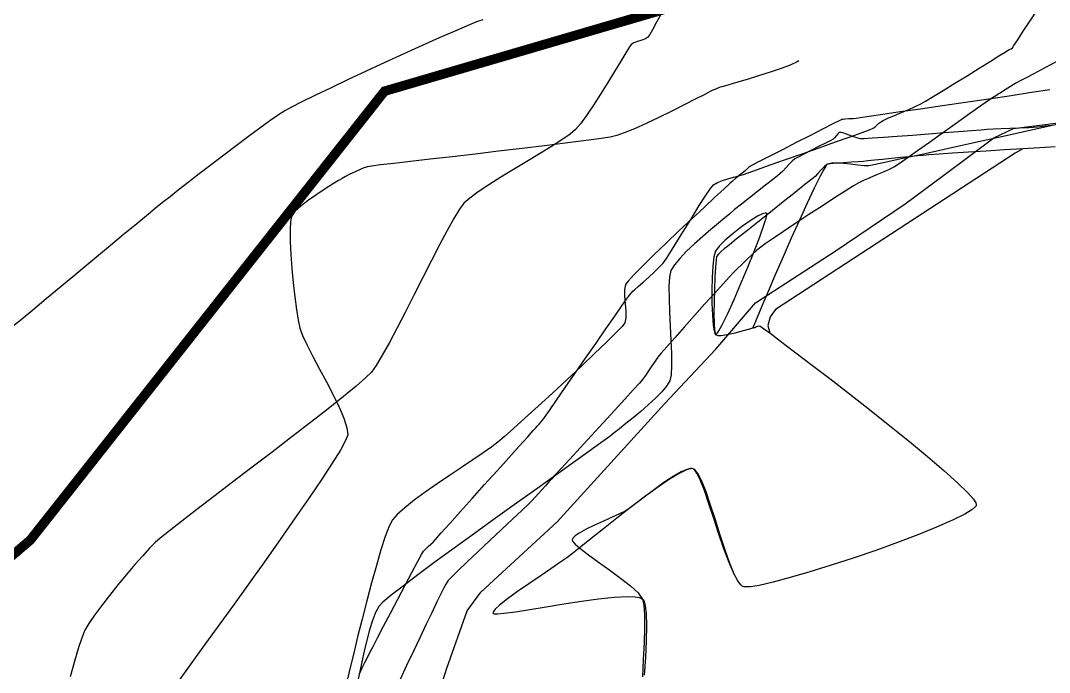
# Model space of a CAD drawing. Header units: metres. Extents: x 708868 to 711043, y 5411316 to 5413138.
# Drawn here: x 709245.8 to 709353.5, y 5411872.3 to 5411940.6 of the extents above; entities that cross this region are included whole.
import ezdxf

# ---------------------------------------------------------------- set-up
doc = ezdxf.new("R2010")
doc.units = ezdxf.units.M
doc.linetypes.add('DASHED', pattern=[0.75, 0.5, -0.25])
for name, color, linetype in [('C-ANNO-TABL', 1, 'Continuous'), ('Rionegro 2010_Contours', 7, 'Continuous'), ('Rionegro 2014_Contours', 7, 'Continuous'), ('Rionegro 2018_Contours', 7, 'Continuous')]:
    doc.layers.add(name, color=color, linetype=linetype)

msp = doc.modelspace()

# ---------------------------------------------------------------- linework, layer by layer
at = {"layer": 'C-ANNO-TABL', "color": 4, "linetype": 'DASHED', "true_color": 0x3dffff, "const_width": 1, "flags": 128}
msp.add_lwpolyline([(711042.54, 5413065.08), (710960.96, 5413110.4), (710928.51, 5413129.62), (710904.96, 5413136.48), (710878.34, 5413137.92), (710860.98, 5413136.79), (710843.25, 5413130), (710825.89, 5413114.54), (710808.92, 5413089.66), (710785.53, 5413050.07), (710767.48, 5413018.5), (710750.58, 5412962.4), (710732.95, 5412902.16), (710722.63, 5412876.69), (710711.1, 5412854.24), (710709.27, 5412838.47), (710712.25, 5412799.16), (710711.4, 5412767.16), (710706.84, 5412750.08), (710696.97, 5412735.65), (710677.97, 5412728.44), (710654.04, 5412726.54), (710627.07, 5412724.64), (710606.56, 5412720.47), (710589.8, 5412712.38), (710580.58, 5412698.73), (710577.45, 5412692.07), (710576.62, 5412681.45), (710581.7, 5412658.89), (710586.52, 5412640.58), (710590.14, 5412620.11), (710586.76, 5412609.51), (710569.89, 5412600.36), (710548.45, 5412592.65), (710519.16, 5412593.65), (710507.9, 5412592.67), (710498.04, 5412592.91), (710476.65, 5412590.53), (710453.44, 5412584.65), (710430.06, 5412578.87), (710407.17, 5412571.65), (710393.36, 5412565.35), (710390.57, 5412558.78), (710388.56, 5412550.53), (710383.7, 5412533.01), (710380.56, 5412521.69), (710371.65, 5412514.46), (710365.86, 5412509.89), (710362.01, 5412504.59), (710331.38, 5412455.85), (710322.46, 5412437.3), (710314.75, 5412419.96), (710310.91, 5412404.45), (710310.19, 5412389.52), (710312.36, 5412375.55), (710316.7, 5412365.43), (710327.06, 5412353.87), (710331.95, 5412345.85), (710336.14, 5412343.08), (710341.7, 5412343.55), (710347.66, 5412345.73), (710357.76, 5412346.03), (710373.48, 5412344.55), (710380.94, 5412341.93), (710387.56, 5412337.03), (710390.34, 5412331.13), (710393.23, 5412321.91), (710394.37, 5412314.08), (710391.95, 5412287.73), (710391.95, 5412242), (710398.77, 5412181.36), (710397.17, 5412154.92), (710391.09, 5412141.08), (710382.35, 5412135.26), (710365.93, 5412125.12), (710349.52, 5412122.86), (710314.94, 5412100.53), (710310.16, 5412097.45), (710304.08, 5412096.97), (710288.95, 5412103.64), (710260.4, 5412118.75), (710227.16, 5412131.8), (710192.2, 5412139.84), (710067.13, 5412167.23), (710056.51, 5412173.82), (710010.25, 5412214.54), (709997.9, 5412231.7), (709990.99, 5412235.84), (709981.95, 5412236.81), (709941.87, 5412226.35), (709906.21, 5412219.68), (709872.55, 5412206.97), (709858.98, 5412200.97), (709841.48, 5412178.77), (709831.7, 5412162.57), (709826.82, 5412138.12), (709826.1, 5412113.87), (709847.99, 5412057.97), (709847.99, 5412027.52), (709841.15, 5411995.84), (709821.68, 5411967.67), (709785.13, 5411896), (709764.5, 5411870.43), (709729.92, 5411841.63), (709687.88, 5411828.1), (709653.61, 5411828.39), (709636.8, 5411836.29), (709611.99, 5411871.53), (709572.15, 5411935.23), (709533.47, 5411953.88), (709461.2, 5411963.08), (709400.58, 5411961.74), (709328.3, 5411946.17), (709283.9, 5411933.17), (709246.82, 5411886.15), (709230.21, 5411871.99), (709186.77, 5411865.79), (709143.57, 5411868.97), (709131.37, 5411871.68), (709115.44, 5411870.35), (709084.2, 5411857.65), (709062.64, 5411854.33), (708913.41, 5411851.54)], dxfattribs=at)
at = {"layer": 'Rionegro 2010_Contours'}
for points in [[(709294.17, 5411940.64, 228), (709293.54, 5411940.42, 228), (709292.53, 5411940.01, 228), (709291.2, 5411939.44, 228), (709289.61, 5411938.75, 228), (709287.83, 5411937.95, 228), (709285.92, 5411937.09, 228), (709283.94, 5411936.18, 228), (709281.96, 5411935.26, 228), (709280.03, 5411934.36, 228), (709278.23, 5411933.5, 228), (709276.61, 5411932.72, 228), (709275.23, 5411932.04, 228), (709274.16, 5411931.5, 228), (709273.47, 5411931.12, 228), (709272.79, 5411930.68, 228), (709271.89, 5411930.06, 228), (709270.83, 5411929.29, 228), (709269.64, 5411928.42, 228), (709268.37, 5411927.46, 228), (709267.06, 5411926.47, 228), (709265.76, 5411925.47, 228), (709264.5, 5411924.5, 228), (709263.34, 5411923.59, 228), (709262.3, 5411922.79, 228), (709261.44, 5411922.11, 228), (709260.79, 5411921.6, 228), (709260.14, 5411921.08, 228), (709259.18, 5411920.29, 228), (709257.96, 5411919.28, 228), (709256.55, 5411918.11, 228), (709254.99, 5411916.82, 228), (709253.35, 5411915.46, 228), (709251.69, 5411914.07, 228), (709250.05, 5411912.7, 228), (709248.49, 5411911.41, 228), (709247.07, 5411910.24, 228), (709245.85, 5411909.23, 228), (709244.87, 5411908.44, 228)], [(709327.28, 5411936.36, 229), (709327.08, 5411936.23, 229), (709326.37, 5411935.91, 229), (709325.4, 5411935.55, 229), (709324.27, 5411935.16, 229), (709323.05, 5411934.77, 229), (709321.85, 5411934.4, 229), (709320.75, 5411934.07, 229), (709319.84, 5411933.8, 229), (709319.2, 5411933.62, 229), (709318.94, 5411933.54, 229), (709318.73, 5411933.46, 229), (709318.47, 5411933.35, 229), (709318.26, 5411933.26, 229), (709318, 5411933.13, 229), (709317.36, 5411932.8, 229), (709316.42, 5411932.32, 229), (709315.26, 5411931.74, 229), (709313.97, 5411931.09, 229), (709312.61, 5411930.43, 229), (709311.28, 5411929.8, 229), (709310.05, 5411929.24, 229), (709308.99, 5411928.8, 229), (709308.2, 5411928.52, 229), (709307.51, 5411928.37, 229), (709306.33, 5411928.18, 229), (709304.74, 5411927.96, 229), (709302.82, 5411927.71, 229), (709300.64, 5411927.44, 229), (709298.29, 5411927.16, 229), (709295.84, 5411926.87, 229), (709293.37, 5411926.58, 229), (709290.96, 5411926.3, 229), (709288.69, 5411926.04, 229), (709286.63, 5411925.81, 229), (709284.87, 5411925.61, 229), (709283.47, 5411925.44, 229), (709282.53, 5411925.32, 229), (709282.12, 5411925.26, 229), (709281.74, 5411925.13, 229), (709281.27, 5411924.93, 229), (709280.76, 5411924.7, 229), (709280.25, 5411924.46, 229), (709279.8, 5411924.22, 229), (709279.45, 5411924.03, 229), (709279.08, 5411923.81, 229), (709278.46, 5411923.44, 229), (709277.67, 5411922.94, 229), (709276.8, 5411922.36, 229), (709275.92, 5411921.75, 229), (709275.14, 5411921.13, 229), (709274.52, 5411920.56, 229), (709274.16, 5411920.06, 229), (709274.04, 5411919.51, 229), (709274, 5411918.61, 229), (709274.01, 5411917.43, 229), (709274.08, 5411916.07, 229), (709274.2, 5411914.59, 229), (709274.34, 5411913.09, 229), (709274.51, 5411911.63, 229), (709274.69, 5411910.31, 229), (709274.87, 5411909.19, 229), (709275.04, 5411908.36, 229), (709275.32, 5411907.58, 229), (709275.79, 5411906.56, 229), (709276.4, 5411905.37, 229), (709277.09, 5411904.06, 229), (709277.82, 5411902.71, 229), (709278.52, 5411901.35, 229), (709279.15, 5411900.07, 229), (709279.64, 5411898.9, 229), (709279.96, 5411897.91, 229), (709280.04, 5411897.16, 229), (709279.82, 5411896.58, 229), (709279.27, 5411895.57, 229), (709278.42, 5411894.19, 229), (709277.32, 5411892.51, 229), (709276.02, 5411890.58, 229), (709274.55, 5411888.46, 229), (709272.97, 5411886.2, 229), (709271.32, 5411883.87, 229), (709269.64, 5411881.52, 229), (709267.98, 5411879.2, 229), (709266.38, 5411876.99, 229), (709264.89, 5411874.92, 229), (709263.55, 5411873.07, 229), (709262.4, 5411871.48, 229)], [(709355.89, 5411930.03, 231), (709352.38, 5411929.25, 231), (709348.98, 5411928.49, 231), (709345.76, 5411927.78, 231), (709342.8, 5411927.12, 231), (709340.18, 5411926.55, 231), (709337.97, 5411926.07, 231), (709336.26, 5411925.7, 231), (709335.11, 5411925.46, 231), (709334.61, 5411925.36, 231), (709334.1, 5411925.36, 231), (709333.44, 5411925.42, 231), (709332.69, 5411925.51, 231), (709331.93, 5411925.59, 231), (709331.22, 5411925.63, 231), (709330.73, 5411925.62, 231), (709330.43, 5411925.57, 231), (709330.28, 5411925.52, 231), (709330.21, 5411925.49, 231), (709330.18, 5411925.45, 231), (709330.08, 5411925.33, 231), (709329.87, 5411924.98, 231), (709329.49, 5411924.26, 231), (709328.87, 5411923, 231), (709328.14, 5411921.44, 231), (709327.33, 5411919.67, 231), (709326.48, 5411917.76, 231), (709325.63, 5411915.82, 231), (709324.8, 5411913.93, 231), (709324.04, 5411912.18, 231), (709323.39, 5411910.66, 231), (709322.89, 5411909.46, 231), (709322.61, 5411908.79, 231), (709322.49, 5411908.49, 231), (709322.45, 5411908.39, 231), (709322.45, 5411908.38, 231), (709322.47, 5411908.37, 231), (709322.53, 5411908.38, 231), (709322.69, 5411908.43, 231), (709322.94, 5411908.54, 231), (709323.19, 5411908.59, 231), (709323.47, 5411908.39, 231), (709324.22, 5411907.84, 231), (709325.36, 5411906.99, 231), (709326.83, 5411905.88, 231), (709328.57, 5411904.55, 231), (709330.5, 5411903.07, 231), (709332.56, 5411901.47, 231), (709334.68, 5411899.81, 231), (709336.8, 5411898.12, 231), (709338.84, 5411896.47, 231), (709340.75, 5411894.89, 231), (709342.45, 5411893.44, 231), (709343.87, 5411892.15, 231), (709344.96, 5411891.09, 231), (709345.54, 5411890.43, 231), (709345.78, 5411890.06, 231), (709345.84, 5411889.88, 231), (709345.84, 5411889.81, 231), (709345.82, 5411889.74, 231), (709345.7, 5411889.59, 231), (709345.36, 5411889.31, 231), (709344.64, 5411888.87, 231), (709343.34, 5411888.22, 231), (709341.69, 5411887.49, 231), (709339.74, 5411886.71, 231), (709337.59, 5411885.89, 231), (709335.31, 5411885.07, 231), (709332.97, 5411884.26, 231), (709330.65, 5411883.5, 231), (709328.42, 5411882.81, 231), (709326.37, 5411882.21, 231), (709324.57, 5411881.73, 231), (709323.1, 5411881.4, 231), (709322.21, 5411881.26, 231), (709321.73, 5411881.23, 231), (709321.51, 5411881.26, 231), (709321.44, 5411881.28, 231), (709321.35, 5411881.33, 231), (709321.16, 5411881.49, 231), (709320.88, 5411881.87, 231), (709320.48, 5411882.59, 231), (709319.96, 5411883.79, 231), (709319.43, 5411885.22, 231), (709318.9, 5411886.78, 231), (709318.37, 5411888.39, 231), (709317.86, 5411889.94, 231), (709317.38, 5411891.33, 231), (709316.93, 5411892.47, 231), (709316.6, 5411893.14, 231), (709316.38, 5411893.47, 231), (709316.25, 5411893.59, 231), (709316.18, 5411893.62, 231), (709316.1, 5411893.64, 231), (709315.91, 5411893.64, 231), (709315.55, 5411893.55, 231), (709314.96, 5411893.29, 231), (709314.1, 5411892.79, 231), (709313.14, 5411892.16, 231), (709312.16, 5411891.45, 231), (709311.2, 5411890.74, 231), (709310.33, 5411890.08, 231), (709309.6, 5411889.54, 231), (709309.08, 5411889.19, 231), (709308.49, 5411888.89, 231), (709307.71, 5411888.54, 231), (709306.82, 5411888.14, 231), (709305.89, 5411887.72, 231), (709305.01, 5411887.29, 231), (709304.27, 5411886.88, 231), (709303.84, 5411886.58, 231), (709303.63, 5411886.37, 231), (709303.56, 5411886.24, 231), (709303.55, 5411886.18, 231), (709303.55, 5411886.12, 231), (709303.62, 5411885.99, 231), (709303.84, 5411885.72, 231), (709304.35, 5411885.28, 231), (709305.24, 5411884.6, 231), (709306.31, 5411883.83, 231), (709307.47, 5411883, 231), (709308.61, 5411882.16, 231), (709309.63, 5411881.35, 231), (709310.43, 5411880.61, 231), (709310.89, 5411879.97, 231), (709311.04, 5411879.33, 231), (709311.11, 5411878.3, 231), (709311.11, 5411876.96, 231), (709311.06, 5411875.38, 231), (709310.98, 5411873.64, 231), (709310.89, 5411871.82, 231)], [(709323.88, 5411920.38, 231), (709323.85, 5411920.4, 231), (709323.73, 5411920.4, 231), (709323.46, 5411920.32, 231), (709322.95, 5411920.07, 231), (709322.16, 5411919.58, 231), (709321.27, 5411918.96, 231), (709320.38, 5411918.27, 231), (709319.56, 5411917.58, 231), (709318.92, 5411916.93, 231), (709318.54, 5411916.41, 231), (709318.37, 5411915.8, 231), (709318.25, 5411914.84, 231), (709318.18, 5411913.64, 231), (709318.15, 5411912.31, 231), (709318.16, 5411910.96, 231), (709318.22, 5411909.71, 231), (709318.3, 5411908.67, 231), (709318.4, 5411908.06, 231), (709318.48, 5411907.78, 231), (709318.54, 5411907.68, 231), (709318.57, 5411907.66, 231), (709318.6, 5411907.67, 231), (709318.69, 5411907.75, 231), (709318.88, 5411908.05, 231), (709319.24, 5411908.71, 231), (709319.82, 5411909.89, 231), (709320.49, 5411911.36, 231), (709321.2, 5411913.01, 231), (709321.92, 5411914.72, 231), (709322.59, 5411916.39, 231), (709323.17, 5411917.9, 231), (709323.61, 5411919.15, 231), (709323.83, 5411919.87, 231), (709323.9, 5411920.22, 231), (709323.9, 5411920.35, 231), (709323.88, 5411920.38, 231)]]:
    msp.add_polyline3d(points, dxfattribs=at)
at = {"layer": 'Rionegro 2014_Contours'}
for points in [[(709312.82, 5411941.21, 228), (709312.38, 5411940.4, 228), (709311.98, 5411939.66, 228), (709311.67, 5411939.1, 228), (709311.47, 5411938.82, 228), (709311.2, 5411938.67, 228), (709310.82, 5411938.52, 228), (709310.39, 5411938.37, 228), (709310, 5411938.22, 228), (709309.73, 5411938.07, 228), (709309.54, 5411937.8, 228), (709309.15, 5411937.19, 228), (709308.62, 5411936.31, 228), (709307.98, 5411935.25, 228), (709307.26, 5411934.08, 228), (709306.51, 5411932.87, 228), (709305.76, 5411931.69, 228), (709305.05, 5411930.63, 228), (709304.41, 5411929.76, 228), (709303.89, 5411929.15, 228), (709303.32, 5411928.67, 228), (709302.46, 5411928.07, 228), (709301.37, 5411927.38, 228), (709300.13, 5411926.61, 228), (709298.79, 5411925.81, 228), (709297.41, 5411924.98, 228), (709296.06, 5411924.16, 228), (709294.8, 5411923.37, 228), (709293.7, 5411922.63, 228), (709292.81, 5411921.98, 228), (709292.2, 5411921.43, 228), (709291.75, 5411920.82, 228), (709291.16, 5411919.85, 228), (709290.45, 5411918.59, 228), (709289.66, 5411917.09, 228), (709288.81, 5411915.43, 228), (709287.91, 5411913.66, 228), (709287, 5411911.86, 228), (709286.09, 5411910.07, 228), (709285.22, 5411908.38, 228), (709284.4, 5411906.83, 228), (709283.66, 5411905.5, 228), (709283.02, 5411904.45, 228), (709282.52, 5411903.74, 228), (709281.92, 5411903.15, 228), (709280.92, 5411902.28, 228), (709279.59, 5411901.18, 228), (709277.98, 5411899.9, 228), (709276.16, 5411898.47, 228), (709274.19, 5411896.95, 228), (709272.13, 5411895.37, 228), (709270.05, 5411893.77, 228), (709267.99, 5411892.21, 228), (709266.04, 5411890.72, 228), (709264.24, 5411889.35, 228), (709262.66, 5411888.13, 228), (709261.37, 5411887.12, 228), (709260.42, 5411886.36, 228), (709259.87, 5411885.88, 228), (709259.3, 5411885.29, 228), (709258.59, 5411884.5, 228), (709257.77, 5411883.57, 228), (709256.88, 5411882.54, 228), (709255.98, 5411881.45, 228), (709255.09, 5411880.34, 228), (709254.26, 5411879.27, 228), (709253.53, 5411878.28, 228), (709252.94, 5411877.42, 228), (709252.52, 5411876.72, 228), (709252.27, 5411876.08, 228), (709251.91, 5411875, 228), (709251.48, 5411873.56, 228), (709250.98, 5411871.81, 228)], [(709353.53, 5411933.31, 229), (709351.64, 5411933.02, 229), (709349.48, 5411932.7, 229), (709347.14, 5411932.35, 229), (709344.72, 5411931.99, 229), (709342.31, 5411931.63, 229), (709340, 5411931.29, 229), (709337.89, 5411930.99, 229), (709336.07, 5411930.72, 229), (709334.64, 5411930.51, 229), (709333.69, 5411930.38, 229), (709333.31, 5411930.32, 229), (709332.96, 5411930.29, 229), (709332.5, 5411930.26, 229), (709332.1, 5411930.23, 229), (709331.92, 5411930.22, 229), (709331.83, 5411930.25, 229), (709331.55, 5411930.11, 229), (709330.82, 5411929.74, 229), (709329.74, 5411929.18, 229), (709328.42, 5411928.51, 229), (709326.98, 5411927.78, 229), (709325.55, 5411927.04, 229), (709324.22, 5411926.36, 229), (709323.12, 5411925.8, 229), (709322.37, 5411925.41, 229), (709322.07, 5411925.25, 229), (709321.95, 5411925.13, 229), (709321.8, 5411924.98, 229), (709321.68, 5411924.85, 229), (709321.47, 5411924.68, 229), (709321.07, 5411924.37, 229), (709320.63, 5411924.03, 229), (709320.31, 5411923.76, 229), (709320.03, 5411923.51, 229), (709319.4, 5411922.92, 229), (709318.48, 5411922.07, 229), (709317.35, 5411921, 229), (709316.07, 5411919.8, 229), (709314.72, 5411918.53, 229), (709313.37, 5411917.24, 229), (709312.09, 5411916.01, 229), (709310.95, 5411914.89, 229), (709310.03, 5411913.97, 229), (709309.39, 5411913.28, 229), (709309.11, 5411912.92, 229), (709309.01, 5411912.41, 229), (709309.02, 5411911.71, 229), (709309.08, 5411910.91, 229), (709309.15, 5411910.11, 229), (709309.15, 5411909.41, 229), (709309.06, 5411908.9, 229), (709308.76, 5411908.53, 229), (709308.09, 5411907.83, 229), (709307.11, 5411906.86, 229), (709305.89, 5411905.68, 229), (709304.5, 5411904.36, 229), (709303, 5411902.97, 229), (709301.48, 5411901.55, 229), (709299.99, 5411900.18, 229), (709298.6, 5411898.92, 229), (709297.39, 5411897.83, 229), (709296.43, 5411896.97, 229), (709295.77, 5411896.41, 229), (709295.12, 5411895.9, 229), (709294.23, 5411895.28, 229), (709293.15, 5411894.55, 229), (709291.95, 5411893.75, 229), (709290.68, 5411892.9, 229), (709289.39, 5411892.02, 229), (709288.15, 5411891.16, 229), (709287, 5411890.32, 229), (709286.01, 5411889.54, 229), (709285.23, 5411888.84, 229), (709284.72, 5411888.26, 229), (709284.38, 5411887.59, 229), (709283.97, 5411886.52, 229), (709283.52, 5411885.12, 229), (709283.04, 5411883.48, 229), (709282.54, 5411881.68, 229), (709282.03, 5411879.78, 229), (709281.54, 5411877.86, 229), (709281.08, 5411876.01, 229), (709280.67, 5411874.3, 229), (709280.31, 5411872.8, 229), (709280.02, 5411871.6, 229)], [(709353.67, 5411929.59, 230), (709353.04, 5411929.49, 230), (709352.25, 5411929.4, 230), (709351.33, 5411929.34, 230), (709350.36, 5411929.29, 230), (709349.39, 5411929.25, 230), (709348.46, 5411929.21, 230), (709347.65, 5411929.18, 230), (709346.99, 5411929.14, 230), (709346.36, 5411929.09, 230), (709345.33, 5411929.02, 230), (709344.01, 5411928.91, 230), (709342.48, 5411928.79, 230), (709340.83, 5411928.67, 230), (709339.16, 5411928.54, 230), (709337.56, 5411928.42, 230), (709336.13, 5411928.32, 230), (709334.95, 5411928.24, 230), (709334.12, 5411928.19, 230), (709333.73, 5411928.18, 230), (709333.33, 5411928.28, 230), (709332.8, 5411928.46, 230), (709332.26, 5411928.66, 230), (709331.88, 5411928.79, 230), (709331.67, 5411928.85, 230), (709331.58, 5411928.86, 230), (709331.55, 5411928.86, 230), (709331.52, 5411928.85, 230), (709331.46, 5411928.81, 230), (709331.35, 5411928.7, 230), (709331.2, 5411928.53, 230), (709331.01, 5411928.29, 230), (709330.86, 5411928.13, 230), (709330.6, 5411927.99, 230), (709330.05, 5411927.71, 230), (709329.33, 5411927.36, 230), (709328.53, 5411926.96, 230), (709327.78, 5411926.59, 230), (709327.18, 5411926.27, 230), (709326.85, 5411926.08, 230), (709326.58, 5411925.84, 230), (709326.25, 5411925.51, 230), (709325.9, 5411925.14, 230), (709325.58, 5411924.8, 230), (709325.32, 5411924.54, 230), (709325.04, 5411924.31, 230), (709324.5, 5411923.88, 230), (709323.78, 5411923.32, 230), (709322.95, 5411922.67, 230), (709322.09, 5411922, 230), (709321.26, 5411921.34, 230), (709320.54, 5411920.76, 230), (709320, 5411920.3, 230), (709319.51, 5411919.89, 230), (709318.85, 5411919.34, 230), (709318.06, 5411918.68, 230), (709317.21, 5411917.95, 230), (709316.34, 5411917.18, 230), (709315.52, 5411916.41, 230), (709314.8, 5411915.66, 230), (709314.24, 5411914.98, 230), (709313.88, 5411914.38, 230), (709313.73, 5411913.71, 230), (709313.67, 5411912.71, 230), (709313.68, 5411911.46, 230), (709313.73, 5411910.05, 230), (709313.8, 5411908.56, 230), (709313.88, 5411907.08, 230), (709313.94, 5411905.68, 230), (709313.95, 5411904.45, 230), (709313.9, 5411903.47, 230), (709313.75, 5411902.83, 230), (709313.42, 5411902.28, 230), (709312.91, 5411901.67, 230), (709312.26, 5411901, 230), (709311.51, 5411900.31, 230), (709310.71, 5411899.62, 230), (709309.91, 5411898.96, 230), (709309.16, 5411898.35, 230), (709308.49, 5411897.81, 230), (709307.95, 5411897.37, 230), (709307.47, 5411897, 230), (709306.55, 5411896.33, 230), (709305.27, 5411895.41, 230), (709303.68, 5411894.27, 230), (709301.84, 5411892.96, 230), (709299.83, 5411891.53, 230), (709297.7, 5411890, 230), (709295.51, 5411888.43, 230), (709293.32, 5411886.85, 230), (709291.2, 5411885.31, 230), (709289.2, 5411883.85, 230), (709287.39, 5411882.51, 230), (709285.84, 5411881.33, 230), (709284.59, 5411880.36, 230), (709283.72, 5411879.63, 230), (709283.29, 5411879.19, 230), (709282.95, 5411878.56, 230), (709282.62, 5411877.72, 230), (709282.32, 5411876.73, 230), (709282.03, 5411875.65, 230), (709281.77, 5411874.52, 230), (709281.52, 5411873.4, 230), (709281.3, 5411872.36, 230), (709281.1, 5411871.44, 230)], [(709354.09, 5411927.35, 231), (709352.51, 5411927.25, 231), (709350.72, 5411927.13, 231), (709348.81, 5411927.01, 231), (709346.89, 5411926.88, 231), (709345.04, 5411926.77, 231), (709343.35, 5411926.66, 231), (709341.94, 5411926.57, 231), (709340.88, 5411926.5, 231), (709340.27, 5411926.45, 231), (709339.64, 5411926.39, 231), (709338.83, 5411926.31, 231), (709337.91, 5411926.22, 231), (709336.95, 5411926.12, 231), (709336.01, 5411926.02, 231), (709335.17, 5411925.93, 231), (709334.49, 5411925.86, 231), (709334.03, 5411925.81, 231), (709333.48, 5411925.77, 231), (709332.74, 5411925.73, 231), (709331.93, 5411925.68, 231), (709331.16, 5411925.62, 231), (709330.55, 5411925.56, 231), (709330.21, 5411925.49, 231), (709329.92, 5411925.26, 231), (709329.57, 5411924.9, 231), (709329.23, 5411924.51, 231), (709328.96, 5411924.23, 231), (709328.64, 5411923.96, 231), (709327.91, 5411923.38, 231), (709326.88, 5411922.55, 231), (709325.64, 5411921.57, 231), (709324.3, 5411920.51, 231), (709322.97, 5411919.46, 231), (709321.74, 5411918.48, 231), (709320.71, 5411917.66, 231), (709320, 5411917.09, 231), (709319.69, 5411916.84, 231), (709319.44, 5411916.64, 231), (709319.13, 5411916.37, 231), (709318.84, 5411916.09, 231), (709318.66, 5411915.85, 231), (709318.62, 5411915.51, 231), (709318.56, 5411914.75, 231), (709318.49, 5411913.69, 231), (709318.44, 5411912.44, 231), (709318.4, 5411911.14, 231), (709318.38, 5411909.88, 231), (709318.4, 5411908.81, 231), (709318.44, 5411908.16, 231), (709318.5, 5411907.83, 231), (709318.54, 5411907.7, 231), (709318.57, 5411907.66, 231), (709318.62, 5411907.63, 231), (709318.78, 5411907.59, 231), (709319.12, 5411907.59, 231), (709319.73, 5411907.68, 231), (709320.61, 5411907.87, 231), (709321.46, 5411908.09, 231), (709322.13, 5411908.28, 231), (709322.45, 5411908.38, 231), (709322.68, 5411908.46, 231), (709322.97, 5411908.56, 231), (709323.19, 5411908.59, 231), (709323.47, 5411908.39, 231), (709324.22, 5411907.84, 231), (709325.36, 5411906.99, 231), (709326.83, 5411905.88, 231), (709328.57, 5411904.55, 231), (709330.5, 5411903.07, 231), (709332.56, 5411901.47, 231), (709334.68, 5411899.81, 231), (709336.8, 5411898.12, 231), (709338.84, 5411896.47, 231), (709340.75, 5411894.89, 231), (709342.45, 5411893.44, 231), (709343.87, 5411892.15, 231), (709344.96, 5411891.09, 231), (709345.54, 5411890.43, 231), (709345.78, 5411890.06, 231), (709345.84, 5411889.88, 231), (709345.84, 5411889.81, 231), (709345.82, 5411889.74, 231), (709345.7, 5411889.59, 231), (709345.36, 5411889.31, 231), (709344.64, 5411888.87, 231), (709343.34, 5411888.22, 231), (709341.69, 5411887.49, 231), (709339.74, 5411886.71, 231), (709337.59, 5411885.89, 231), (709335.31, 5411885.07, 231), (709332.97, 5411884.26, 231), (709330.65, 5411883.5, 231), (709328.42, 5411882.81, 231), (709326.37, 5411882.21, 231), (709324.57, 5411881.73, 231), (709323.1, 5411881.4, 231), (709322.21, 5411881.26, 231), (709321.73, 5411881.23, 231), (709321.51, 5411881.26, 231), (709321.44, 5411881.28, 231), (709321.35, 5411881.33, 231), (709321.17, 5411881.49, 231), (709320.89, 5411881.86, 231), (709320.5, 5411882.59, 231), (709320.01, 5411883.78, 231), (709319.51, 5411885.2, 231), (709319, 5411886.76, 231), (709318.5, 5411888.37, 231), (709318, 5411889.91, 231), (709317.52, 5411891.31, 231), (709317.05, 5411892.45, 231), (709316.69, 5411893.13, 231), (709316.43, 5411893.46, 231), (709316.26, 5411893.59, 231), (709316.18, 5411893.62, 231), (709316.1, 5411893.64, 231), (709315.9, 5411893.62, 231), (709315.5, 5411893.5, 231), (709314.81, 5411893.16, 231), (709313.73, 5411892.51, 231), (709312.47, 5411891.66, 231), (709311.1, 5411890.66, 231), (709309.65, 5411889.56, 231), (709308.21, 5411888.44, 231), (709306.81, 5411887.34, 231), (709305.54, 5411886.31, 231), (709304.43, 5411885.42, 231), (709303.56, 5411884.73, 231), (709302.97, 5411884.28, 231), (709302.26, 5411883.78, 231), (709301.3, 5411883.13, 231), (709300.18, 5411882.37, 231), (709298.99, 5411881.57, 231), (709297.83, 5411880.76, 231), (709296.78, 5411880, 231), (709295.94, 5411879.33, 231), (709295.48, 5411878.91, 231), (709295.29, 5411878.66, 231), (709295.25, 5411878.54, 231), (709295.26, 5411878.5, 231), (709295.28, 5411878.47, 231), (709295.39, 5411878.43, 231), (709295.72, 5411878.42, 231), (709296.4, 5411878.48, 231), (709297.61, 5411878.64, 231), (709299.12, 5411878.87, 231), (709300.83, 5411879.16, 231), (709302.66, 5411879.46, 231), (709304.52, 5411879.74, 231), (709306.3, 5411879.99, 231), (709307.92, 5411880.16, 231), (709309.29, 5411880.24, 231), (709310.14, 5411880.21, 231), (709310.6, 5411880.12, 231), (709310.81, 5411880.03, 231), (709310.89, 5411879.97, 231), (709310.96, 5411879.9, 231), (709311.07, 5411879.71, 231), (709311.19, 5411879.27, 231), (709311.29, 5411878.47, 231), (709311.33, 5411877.17, 231), (709311.29, 5411875.6, 231), (709311.2, 5411873.86, 231), (709311.08, 5411872.01, 231)]]:
    msp.add_polyline3d(points, dxfattribs=at)
at = {"layer": 'Rionegro 2018_Contours'}
for points in [[(709281.27, 5411872.14, 228), (709281.57, 5411872.77, 228), (709281.88, 5411873.4, 228), (709282.17, 5411873.99, 228), (709282.43, 5411874.5, 228), (709282.69, 5411875.01, 228), (709283.16, 5411875.91, 228), (709283.79, 5411877.11, 228), (709284.51, 5411878.5, 228), (709285.29, 5411879.97, 228), (709286.05, 5411881.43, 228), (709286.76, 5411882.76, 228), (709287.35, 5411883.87, 228), (709287.77, 5411884.64, 228), (709287.97, 5411884.98, 228), (709288.18, 5411885.21, 228), (709288.46, 5411885.47, 228), (709288.74, 5411885.72, 228), (709288.97, 5411885.94, 228), (709289.23, 5411886.22, 228), (709289.84, 5411886.9, 228), (709290.73, 5411887.89, 228), (709291.83, 5411889.11, 228), (709293.07, 5411890.49, 228), (709294.37, 5411891.95, 228), (709295.68, 5411893.4, 228), (709296.91, 5411894.77, 228), (709298, 5411895.99, 228), (709298.88, 5411896.97, 228), (709299.47, 5411897.64, 228), (709299.72, 5411897.91, 228), (709299.89, 5411898.09, 228), (709300.08, 5411898.3, 228), (709300.27, 5411898.51, 228), (709300.43, 5411898.69, 228), (709300.64, 5411898.99, 228), (709301.15, 5411899.72, 228), (709301.89, 5411900.79, 228), (709302.81, 5411902.12, 228), (709303.85, 5411903.62, 228), (709304.95, 5411905.21, 228), (709306.04, 5411906.79, 228), (709307.07, 5411908.29, 228), (709307.99, 5411909.61, 228), (709308.72, 5411910.67, 228), (709309.22, 5411911.39, 228), (709309.42, 5411911.67, 228), (709309.57, 5411911.85, 228), (709309.74, 5411912.04, 228), (709309.9, 5411912.21, 228), (709310.08, 5411912.37, 228), (709310.45, 5411912.7, 228), (709310.97, 5411913.16, 228), (709311.55, 5411913.68, 228), (709312.13, 5411914.22, 228), (709312.65, 5411914.73, 228), (709313.05, 5411915.16, 228), (709313.41, 5411915.66, 228), (709313.94, 5411916.49, 228), (709314.61, 5411917.56, 228), (709315.35, 5411918.77, 228), (709316.12, 5411920.02, 228), (709316.85, 5411921.2, 228), (709317.51, 5411922.22, 228), (709318.02, 5411922.97, 228), (709318.35, 5411923.36, 228), (709318.75, 5411923.6, 228), (709319.26, 5411923.8, 228), (709319.84, 5411923.99, 228), (709320.43, 5411924.15, 228), (709320.99, 5411924.3, 228), (709321.46, 5411924.45, 228), (709321.96, 5411924.62, 228), (709322.93, 5411924.97, 228), (709324.27, 5411925.44, 228), (709325.87, 5411926, 228), (709327.62, 5411926.62, 228), (709329.4, 5411927.25, 228), (709331.11, 5411927.85, 228), (709332.64, 5411928.4, 228), (709333.88, 5411928.84, 228), (709334.73, 5411929.15, 228), (709335.06, 5411929.28, 228), (709335.24, 5411929.42, 228), (709335.43, 5411929.61, 228), (709335.6, 5411929.77, 228), (709335.82, 5411929.92, 228), (709336.11, 5411930.1, 228), (709336.37, 5411930.25, 228), (709336.64, 5411930.37, 228), (709337.2, 5411930.6, 228), (709337.92, 5411930.9, 228), (709338.71, 5411931.23, 228), (709339.44, 5411931.56, 228), (709340.03, 5411931.84, 228), (709340.51, 5411932.12, 228), (709341.32, 5411932.6, 228), (709342.38, 5411933.25, 228), (709343.6, 5411934, 228), (709344.88, 5411934.79, 228), (709346.13, 5411935.57, 228), (709347.28, 5411936.28, 228), (709348.22, 5411936.87, 228), (709348.86, 5411937.27, 228), (709349.12, 5411937.43, 228), (709349.29, 5411937.52, 228), (709349.48, 5411937.61, 228), (709349.63, 5411937.7, 228), (709349.79, 5411937.95, 228), (709350.18, 5411938.56, 228), (709350.76, 5411939.46, 228), (709351.48, 5411940.55, 228), (709352.3, 5411941.76, 228)], [(709354.36, 5411936.3, 229), (709353.01, 5411935.61, 229), (709351.85, 5411935, 229), (709350.98, 5411934.55, 229), (709350.49, 5411934.28, 229), (709350, 5411934, 229), (709349.44, 5411933.67, 229), (709348.85, 5411933.3, 229), (709348.26, 5411932.94, 229), (709347.71, 5411932.59, 229), (709347.23, 5411932.28, 229), (709346.77, 5411931.96, 229), (709345.96, 5411931.39, 229), (709344.89, 5411930.62, 229), (709343.63, 5411929.72, 229), (709342.29, 5411928.76, 229), (709340.95, 5411927.8, 229), (709339.68, 5411926.91, 229), (709338.59, 5411926.14, 229), (709337.76, 5411925.57, 229), (709337.27, 5411925.26, 229), (709336.73, 5411924.98, 229), (709336.08, 5411924.69, 229), (709335.38, 5411924.4, 229), (709334.69, 5411924.11, 229), (709334.04, 5411923.82, 229), (709333.49, 5411923.55, 229), (709332.99, 5411923.25, 229), (709332.13, 5411922.71, 229), (709331.01, 5411921.99, 229), (709329.72, 5411921.14, 229), (709328.33, 5411920.24, 229), (709326.95, 5411919.33, 229), (709325.67, 5411918.47, 229), (709324.57, 5411917.74, 229), (709323.74, 5411917.17, 229), (709323.28, 5411916.84, 229), (709322.83, 5411916.47, 229), (709322.33, 5411916.02, 229), (709321.81, 5411915.53, 229), (709321.29, 5411915.03, 229), (709320.81, 5411914.56, 229), (709320.4, 5411914.14, 229), (709320.01, 5411913.73, 229), (709319.34, 5411912.99, 229), (709318.46, 5411912.01, 229), (709317.44, 5411910.88, 229), (709316.36, 5411909.67, 229), (709315.28, 5411908.46, 229), (709314.29, 5411907.34, 229), (709313.45, 5411906.39, 229), (709312.83, 5411905.68, 229), (709312.52, 5411905.31, 229), (709312.21, 5411904.89, 229), (709311.88, 5411904.4, 229), (709311.53, 5411903.87, 229), (709311.2, 5411903.38, 229), (709310.89, 5411902.96, 229), (709310.57, 5411902.6, 229), (709309.93, 5411901.89, 229), (709309.04, 5411900.9, 229), (709307.97, 5411899.73, 229), (709306.78, 5411898.43, 229), (709305.56, 5411897.1, 229), (709304.37, 5411895.81, 229), (709303.29, 5411894.63, 229), (709302.39, 5411893.65, 229), (709301.73, 5411892.93, 229), (709301.4, 5411892.57, 229), (709301.1, 5411892.23, 229), (709300.76, 5411891.84, 229), (709300.39, 5411891.43, 229), (709300.03, 5411891.02, 229), (709299.68, 5411890.63, 229), (709299.37, 5411890.31, 229), (709299, 5411889.94, 229), (709298.28, 5411889.26, 229), (709297.3, 5411888.34, 229), (709296.14, 5411887.25, 229), (709294.91, 5411886.09, 229), (709293.68, 5411884.93, 229), (709292.54, 5411883.85, 229), (709291.58, 5411882.94, 229), (709290.89, 5411882.27, 229), (709290.56, 5411881.92, 229), (709290.31, 5411881.54, 229), (709290.06, 5411881.07, 229), (709289.81, 5411880.57, 229), (709289.58, 5411880.09, 229), (709289.38, 5411879.68, 229), (709289.19, 5411879.28, 229), (709288.8, 5411878.47, 229), (709288.27, 5411877.34, 229), (709287.63, 5411875.99, 229), (709286.93, 5411874.51, 229), (709286.21, 5411873, 229), (709285.53, 5411871.53, 229)], [(709277.62, 5411819.54, 230), (709277.02, 5411820.72, 230), (709276.49, 5411823.81, 230), (709278.63, 5411833.78, 230), (709280.52, 5411842.3, 230), (709282.07, 5411847.81, 230), (709285.21, 5411856.34, 230), (709290.41, 5411872.71, 230), (709292.56, 5411878.72, 230), (709293.99, 5411880.69, 230), (709301.97, 5411888.06, 230), (709313.21, 5411900.41, 230), (709318.59, 5411906.14, 230), (709322.72, 5411911, 230), (709331.06, 5411916.41, 230), (709338.41, 5411921.36, 230), (709342.44, 5411924.39, 230), (709347.68, 5411928.27, 230), (709349.75, 5411929.26, 230), (709354.7, 5411929.88, 230)], [(709354.09, 5411927.35, 231), (709352.51, 5411927.25, 231), (709350.72, 5411927.13, 231), (709349.9, 5411926.68, 231)], [(709349.9, 5411926.68, 231), (709324.81, 5411910.31, 231), (709324.28, 5411909.52, 231), (709324.01, 5411908.62, 231), (709324.22, 5411907.84, 231), (709325.36, 5411906.99, 231), (709326.83, 5411905.88, 231), (709328.57, 5411904.55, 231), (709330.5, 5411903.07, 231), (709332.56, 5411901.47, 231), (709334.68, 5411899.81, 231), (709336.8, 5411898.12, 231), (709338.84, 5411896.47, 231), (709340.75, 5411894.89, 231), (709342.45, 5411893.44, 231), (709343.87, 5411892.15, 231), (709344.96, 5411891.09, 231), (709345.54, 5411890.43, 231), (709345.78, 5411890.06, 231), (709345.84, 5411889.88, 231), (709345.84, 5411889.81, 231), (709345.82, 5411889.74, 231), (709345.7, 5411889.59, 231), (709345.36, 5411889.31, 231), (709344.64, 5411888.87, 231), (709343.34, 5411888.22, 231), (709341.69, 5411887.49, 231), (709339.74, 5411886.71, 231), (709337.59, 5411885.89, 231), (709335.31, 5411885.07, 231), (709332.97, 5411884.26, 231), (709330.65, 5411883.5, 231), (709328.42, 5411882.81, 231), (709326.37, 5411882.21, 231), (709324.57, 5411881.73, 231), (709323.1, 5411881.4, 231), (709322.21, 5411881.26, 231), (709321.73, 5411881.23, 231), (709321.51, 5411881.26, 231), (709321.44, 5411881.28, 231), (709321.35, 5411881.33, 231), (709321.17, 5411881.49, 231), (709320.89, 5411881.86, 231), (709320.5, 5411882.59, 231), (709320.01, 5411883.78, 231), (709319.51, 5411885.2, 231), (709319, 5411886.76, 231), (709318.5, 5411888.37, 231), (709318, 5411889.91, 231), (709317.52, 5411891.31, 231), (709317.05, 5411892.45, 231), (709316.69, 5411893.13, 231), (709316.43, 5411893.46, 231), (709316.26, 5411893.59, 231), (709316.18, 5411893.62, 231), (709316.1, 5411893.64, 231), (709315.9, 5411893.62, 231), (709315.5, 5411893.5, 231), (709314.81, 5411893.16, 231), (709313.73, 5411892.51, 231), (709312.47, 5411891.66, 231), (709311.1, 5411890.66, 231), (709309.65, 5411889.56, 231), (709308.21, 5411888.44, 231), (709306.81, 5411887.34, 231), (709305.54, 5411886.31, 231), (709304.43, 5411885.42, 231), (709303.56, 5411884.73, 231), (709302.97, 5411884.28, 231), (709302.26, 5411883.78, 231), (709301.3, 5411883.13, 231), (709300.18, 5411882.37, 231), (709298.99, 5411881.57, 231), (709297.83, 5411880.76, 231), (709296.78, 5411880, 231), (709295.94, 5411879.33, 231), (709295.48, 5411878.91, 231), (709295.29, 5411878.66, 231), (709295.25, 5411878.54, 231), (709295.26, 5411878.5, 231), (709295.28, 5411878.47, 231), (709295.39, 5411878.43, 231), (709295.72, 5411878.42, 231), (709296.4, 5411878.48, 231), (709297.61, 5411878.64, 231), (709299.12, 5411878.87, 231), (709300.83, 5411879.16, 231), (709302.66, 5411879.46, 231), (709304.52, 5411879.74, 231), (709306.3, 5411879.99, 231), (709307.92, 5411880.16, 231), (709309.29, 5411880.24, 231), (709310.14, 5411880.21, 231), (709310.6, 5411880.12, 231), (709310.81, 5411880.03, 231), (709310.89, 5411879.97, 231), (709310.96, 5411879.9, 231), (709311.07, 5411879.71, 231), (709311.19, 5411879.27, 231), (709311.29, 5411878.47, 231), (709311.33, 5411877.17, 231), (709311.29, 5411875.6, 231), (709311.2, 5411873.86, 231), (709311.08, 5411872.01, 231)]]:
    msp.add_polyline3d(points, dxfattribs=at)

doc.saveas('drawing.dxf')
